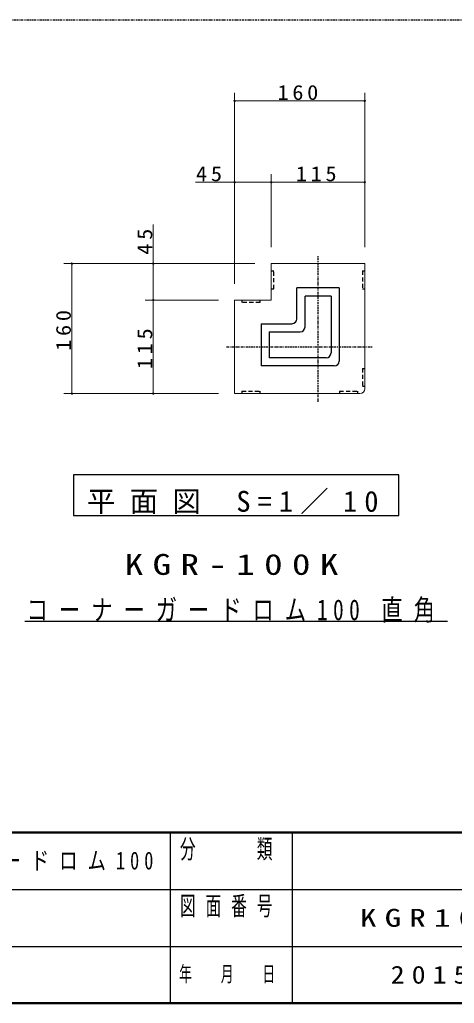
# Model space of a CAD drawing. Units: millimetres at full size. Extents: x -3908 to 0, y -198 to 2670.
# Drawn here: x -1535 to -1001, y 0 to 1210 of the extents above; entities that cross this region are included whole.
import ezdxf

# ---------------------------------------------------------------- set-up
doc = ezdxf.new("R2010")
doc.units = ezdxf.units.MM
for name, pattern in [('USER2', [6, 3, -1, 1, -1]), ('USER3', [8, 3, -1, 1, -1, 1, -1]), ('USER4', [8, 5, -3])]:
    doc.linetypes.add(name, pattern=pattern)
for name, color, linetype, lineweight in [('A3図枠', 7, 'Continuous', 25), ('線', 7, 'Continuous', 25), ('補助', 2, 'Continuous', 13)]:
    doc.layers.add(name, color=color, linetype=linetype, lineweight=lineweight)
doc.layers.add('図面プロファイル', color=7, linetype='Continuous')
doc.styles.add('ＭＳ ゴシック', font='')
doc.styles.get('ＭＳ ゴシック').set_extended_font_data('MS Gothic')

# ---------------------------------------------------------------- blocks, each defined once
blk = doc.blocks.new('dimension_origin')
at = {"color": 0, "linetype": 'Continuous', "lineweight": -2}
blk.add_circle((0, 0), 1.25, dxfattribs=at)

msp = doc.modelspace()

# ---------------------------------------------------------------- linework, layer by layer
at = {"layer": 'A3図枠', "lineweight": 50}
for p, q in [((-3850, 210), (0, 210)), ((-3850, 0), (0, 0))]:
    msp.add_line(p, q, dxfattribs=at)
at = {"layer": 'A3図枠', "color": 211}
for p, q in [((-1350, 210), (-1350, 0)), ((-1875, 140), (-700, 140)), ((-2425, 70), (0, 70))]:
    msp.add_line(p, q, dxfattribs=at)
at = {"layer": 'A3図枠'}
msp.add_line((-1200, 210), (-1200, 0), dxfattribs=at)
at = {"layer": '線', "color": 2, "linetype": 'USER3'}
msp.add_line((-3750, 1210), (-100, 1210), dxfattribs=at)
at = {"layer": '線', "color": 20, "linetype": 'USER2'}
for p, q in [((-1168.288, 740), (-1168.288, 920)), ((-1280.788, 807.5), (-1100.788, 807.5))]:
    msp.add_line(p, q, dxfattribs=at)
at = {"layer": '線', "lineweight": 13}
for p, q in [((-1225.788, 865), (-1225.788, 910)), ((-1110.788, 910), (-1225.788, 910)), ((-1110.788, 910), (-1110.788, 756)), ((-1270.788, 865), (-1225.788, 865)), ((-1270.788, 865), (-1270.788, 750)), ((-1116.788, 750), (-1270.788, 750))]:
    msp.add_line(p, q, dxfattribs=at)
at = {"layer": '線', "color": 4, "linetype": 'USER4'}
for p, q in [((-1225.788, 901), (-1222.788, 901)), ((-1222.788, 879), (-1222.788, 901)), ((-1113.788, 901), (-1110.788, 901)), ((-1113.788, 901), (-1113.788, 879)), ((-1225.788, 879), (-1222.788, 879)), ((-1113.788, 879), (-1110.788, 879)), ((-1261.788, 865), (-1261.788, 862)), ((-1239.788, 862), (-1261.788, 862)), ((-1239.788, 865), (-1239.788, 862)), ((-1113.788, 781), (-1110.788, 781)), ((-1113.788, 781), (-1113.788, 759)), ((-1261.788, 753), (-1261.788, 750)), ((-1261.788, 753), (-1239.788, 753)), ((-1239.788, 753), (-1239.788, 750)), ((-1141.788, 753), (-1141.788, 750)), ((-1141.788, 753), (-1119.788, 753)), ((-1119.788, 753), (-1119.788, 750)), ((-1113.788, 759), (-1110.788, 759))]:
    msp.add_line(p, q, dxfattribs=at)
at = {"layer": '線', "color": 2}
for p, q in [((-1142.288, 880), (-1194.288, 880)), ((-1194.288, 842), (-1194.288, 880)), ((-1142.288, 880), (-1142.288, 790)), ((-1152.288, 870), (-1184.288, 870)), ((-1184.288, 832), (-1184.288, 870)), ((-1152.288, 870), (-1152.288, 800)), ((-1238.288, 836), (-1238.288, 784)), ((-1238.288, 836), (-1200.288, 836)), ((-1228.288, 826), (-1228.288, 794)), ((-1228.288, 826), (-1190.288, 826)), ((-1158.288, 794), (-1228.288, 794)), ((-1148.288, 784), (-1238.288, 784))]:
    msp.add_line(p, q, dxfattribs=at)
for centre in [(-1200.288, 842), (-1190.288, 832), (-1158.288, 800), (-1148.288, 790)]:
    msp.add_arc(centre, 6, 270, 0, dxfattribs=at)
at = {"layer": '線', "lineweight": 13}
msp.add_arc((-1116.788, 756), 6, 270, 0, dxfattribs=at)
at = {"layer": '補助'}
for p, q in [((-1270.788, 885), (-1270.788, 1120)), ((-1110.788, 930), (-1110.788, 1120)), ((-1270.788, 1110), (-1110.788, 1110)), ((-1270.788, 885), (-1270.788, 1020)), ((-1225.788, 930), (-1225.788, 1020)), ((-1225.788, 930), (-1225.788, 1020)), ((-1110.788, 930), (-1110.788, 1020)), ((-1319.026, 1010), (-1225.788, 1010)), ((-1225.788, 1010), (-1110.788, 1010)), ((-1370.788, 865), (-1370.788, 958.238)), ((-1245.788, 910), (-1480.788, 910)), ((-1470.788, 750), (-1470.788, 910)), ((-1245.788, 910), (-1380.788, 910)), ((-1290.788, 865), (-1380.788, 865)), ((-1290.788, 865), (-1380.788, 865)), ((-1370.788, 750), (-1370.788, 865)), ((-1290.788, 750), (-1480.788, 750)), ((-1290.788, 750), (-1380.788, 750))]:
    msp.add_line(p, q, dxfattribs=at)
at = {"layer": '補助', "lineweight": 25}
msp.add_line((-1528.623, 470), (-1008.954, 470), dxfattribs=at)
msp.add_lwpolyline([(-1468.788, 650), (-1468.788, 600), (-1068.788, 600), (-1068.788, 650)], close=True, dxfattribs=at)

# ---------------------------------------------------------------- block references
at = {"layer": '補助', "xscale": 0.667, "yscale": 0.667}
for p in [(-1270.788, 1110), (-1270.788, 1010), (-1225.788, 1010)]:
    msp.add_blockref('dimension_origin', p, dxfattribs=at)
for p, rotation in [((-1110.788, 1110), 180), ((-1225.788, 1010), 180), ((-1110.788, 1010), 180), ((-1470.788, 910), 270), ((-1370.788, 910), 270), ((-1370.788, 865), 270), ((-1370.788, 865), 90), ((-1470.788, 750), 90), ((-1370.788, 750), 90)]:
    msp.add_blockref('dimension_origin', p, dxfattribs=dict(at, rotation=rotation))

# ---------------------------------------------------------------- texts
at = {"layer": 'A3図枠', "color": 4, "style": 'ＭＳ ゴシック'}
for s, insert, char_height, attachment_point in [('\\T1.64;\\W0.6;分\u3000\u3000類', (-1275, 201.667), 23.46, 2), ('\\T1.64;\\W0.6;図面番号', (-1275, 131.667), 23.46, 2), ('\\T1.64;\\W0.6;年\u3000月\u3000日', (-1275, 35), 19.06, 5)]:
    msp.add_mtext(s, dxfattribs=dict(at, insert=insert, char_height=char_height, attachment_point=attachment_point))
at = {"layer": '図面プロファイル', "char_height": 21.99, "attachment_point": 5, "style": 'ＭＳ ゴシック'}
for s, insert in [('\\T1.55;\\W0.75;コーナーガードロム100', (-1547.5, 175)), ('\\T1.5;\\W1.35;KGR100-301C', (-950, 105)), ('\\T1.5;\\W1.15;2015.01.21', (-950, 35))]:
    msp.add_mtext(s, dxfattribs=dict(at, insert=insert))
at = {"layer": '補助', "attachment_point": 8, "style": 'ＭＳ ゴシック'}
for s, insert, char_height in [('\\T1.33;\\W1.1;160', (-1190.788, 1111), 18.33), ('\\T1.34;\\W1.1;45', (-1299.979, 1011), 18.33), ('\\T1.33;\\W1.1;115', (-1168.288, 1011), 18.33), ('\\T1.5;平面図\\~S=1／10', (-1268.788, 601.667), 25.66), ('\\T1.51;\\W1.3;KGR-100K', (-1268.788, 526.637), 25.66), ('\\T1.51;\\W0.75;コーナーガードロム100\\~直角', (-1268.788, 468.304), 25.66)]:
    msp.add_mtext(s, dxfattribs=dict(at, insert=insert, char_height=char_height))
at = {"layer": '補助', "char_height": 18.33, "attachment_point": 8, "rotation": 90, "style": 'ＭＳ ゴシック'}
for s, insert in [('\\T1.34;\\W1.1;45', (-1371.788, 939.19)), ('\\T1.33;\\W1.1;160', (-1471.788, 830)), ('\\T1.33;\\W1.1;115', (-1371.788, 807.5))]:
    msp.add_mtext(s, dxfattribs=dict(at, insert=insert))

doc.saveas('drawing.dxf')
